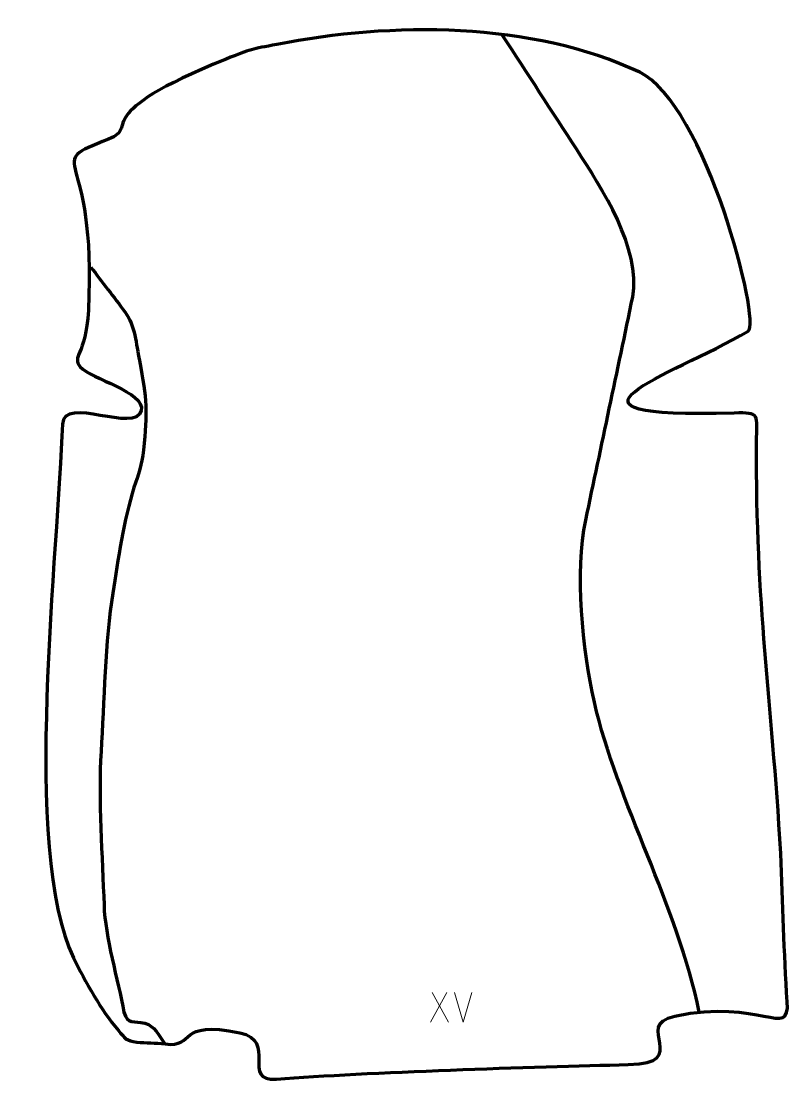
# Model space of a CAD drawing. Header units: millimetres. Extents: x -634 to 16, y -262 to 634.
import ezdxf

# ---------------------------------------------------------------- set-up
doc = ezdxf.new("R2010")
doc.units = ezdxf.units.MM
doc.header["$MEASUREMENT"] = 0
doc.layers.add('layer 2', color=7, linetype='Continuous')
doc.layers.add('layer 3', color=7, linetype='Continuous')

msp = doc.modelspace()

# ---------------------------------------------------------------- linework, layer by layer
at = {"layer": 'layer 2', "color": 133, "lineweight": 158}
for points, knots in [([(-60.8869, -202.8883), (-78.9338, -113.4598), (-130.5683, -24.6951), (-149.3921, 58.8636), (-149.3921, 58.8636), (-159.3834, 103.2151), (-166.0519, 168.8895), (-156.7244, 212.4953), (-156.7244, 212.4953), (-143.4704, 275.3053), (-130.0941, 338.1052), (-116.9896, 400.9434), (-116.9896, 400.9434), (-109.8943, 441.7918), (-143.0078, 492.5607), (-164.3303, 525.3455), (-164.3303, 525.3455), (-185.2199, 557.4644), (-206.1094, 589.5833), (-226.9989, 621.7022), (-226.9989, 621.7022), (-226.9989, 621.7022), (-227.5168, 622.4985), (-227.5168, 622.4985)], [0, 0, 0, 0, 0.14285714, 0.14285714, 0.14285714, 0.14285714, 0.28571429, 0.28571429, 0.28571429, 0.28571429, 0.42857143, 0.42857143, 0.42857143, 0.42857143, 0.57142857, 0.57142857, 0.57142857, 0.57142857, 0.71428571, 0.71428571, 0.71428571, 0.71428571, 1, 1, 1, 1]), ([(-574.8534, 426.147), (-565.2607, 413.5077), (-555.3394, 400.8685), (-545.9138, 388.1418), (-545.9138, 388.1418), (-537.1634, 376.3267), (-536.5636, 361.2848), (-533.8011, 347.1053), (-533.8011, 347.1053), (-527.2943, 314.0237), (-527.063, 304.4743), (-530.3354, 271.4117), (-530.3354, 271.4117), (-531.5467, 259.1747), (-534.7098, 251.3539), (-538.3755, 239.9218), (-538.3755, 239.9218), (-546.8572, 213.2651), (-551.8398, 178.7651), (-556.2667, 150.9096), (-556.2667, 150.9096), (-562.5369, 111.456), (-563.7595, 57.7576), (-566.1828, 17.1288), (-566.1828, 17.1288), (-568.5448, -22.4691), (-564.9343, -72.4029), (-563.6457, -112.5919), (-563.6457, -112.5919), (-562.8107, -138.6339), (-551.8336, -176.2468), (-546.7694, -202.9611), (-546.7694, -202.9611), (-543.746, -213.7226), (-538.4035, -209.7177), (-529.188, -212.2592), (-529.188, -212.2592), (-520.5339, -214.6459), (-517.8186, -222.0507), (-512.7613, -228.8684), (-512.7613, -228.8684), (-512.544, -229.1613), (-512.3264, -229.4539), (-512.1088, -229.7465)], [0, 0, 0, 0, 0.08333333, 0.08333333, 0.08333333, 0.08333333, 0.16666667, 0.16666667, 0.16666667, 0.16666667, 0.25, 0.25, 0.25, 0.25, 0.33333333, 0.33333333, 0.33333333, 0.33333333, 0.41666667, 0.41666667, 0.41666667, 0.41666667, 0.5, 0.5, 0.5, 0.5, 0.58333333, 0.58333333, 0.58333333, 0.58333333, 0.66666667, 0.66666667, 0.66666667, 0.66666667, 0.75, 0.75, 0.75, 0.75, 0.83333333, 0.83333333, 0.83333333, 0.83333333, 1, 1, 1, 1])]:
    msp.add_open_spline(points, degree=3, knots=knots, dxfattribs=at)
at = {"layer": 'layer 3', "color": 242, "lineweight": 158}
msp.add_open_spline([(-417.6235, 614.0626), (-320.9534, 632.9527), (-202.6523, 633.6518), (-111.0833, 590.5079), (-111.0833, 590.5079), (-55.5927, 564.3628), (-8.1244, 378.4442), (-19.4844, 371.9257), (-19.4844, 371.9257), (-87.8675, 332.6866), (-202.863, 298.1579), (-31.4311, 302.9136), (-31.4311, 302.9136), (-8.8319, 303.5405), (-12.3449, 301.563), (-12.4498, 278.23), (-12.4498, 278.23), (-13.0786, 138.3271), (0.0959, 65.1059), (8.0527, -68.9949), (8.0527, -68.9949), (9.7431, -110.815), (10.6597, -152.4413), (13.4963, -194.2298), (13.4963, -194.2298), (15.6458, -225.8961), (-9.4342, -190.6259), (-81.4135, -206.181), (-81.4135, -206.181), (-117.8867, -214.063), (-65.8116, -245.9886), (-120.8106, -247.1611), (-120.8106, -247.1611), (-200.6317, -248.8628), (-342.4023, -253.6119), (-417.818, -259.3262), (-417.818, -259.3262), (-448.5328, -261.6535), (-417.1232, -226.6806), (-448.8547, -220.2665), (-448.8547, -220.2665), (-503.3387, -209.2533), (-485.439, -232.9706), (-512.1088, -229.7465), (-512.1088, -229.7465), (-520.372, -228.7819), (-527.9019, -228.8064), (-535.9781, -228.1431), (-535.9781, -228.1431), (-544.7931, -227.419), (-546.244, -224.5369), (-551.5336, -218.2864), (-551.5336, -218.2864), (-566.3307, -200.8012), (-579.3846, -177.4535), (-589.4412, -157.0138), (-589.4412, -157.0138), (-633.5988, -66.8441), (-602.1026, 189.5152), (-598.7743, 293.4632), (-598.7743, 293.4632), (-597.9847, 318.123), (-536.4878, 284.8997), (-532.1513, 304.9808), (-532.1513, 304.9808), (-528.765, 320.662), (-574.964, 331.7085), (-583.6699, 341.8998), (-583.6699, 341.8998), (-591.4532, 351.0111), (-578.8902, 350.971), (-576.8697, 389.5958), (-576.8697, 389.5958), (-569.4745, 530.9657), (-617.9199, 510.5934), (-559.7526, 534.1317), (-559.7526, 534.1317), (-532.7735, 545.0492), (-578.6305, 554.008), (-460.4125, 601.7163), (-460.4125, 601.7163), (-439.4222, 610.1872), (-439.015, 609.9913), (-417.6235, 614.0626)], degree=3, knots=[0, 0, 0, 0, 0.04545455, 0.04545455, 0.04545455, 0.04545455, 0.09090909, 0.09090909, 0.09090909, 0.09090909, 0.13636364, 0.13636364, 0.13636364, 0.13636364, 0.18181818, 0.18181818, 0.18181818, 0.18181818, 0.22727273, 0.22727273, 0.22727273, 0.22727273, 0.27272727, 0.27272727, 0.27272727, 0.27272727, 0.31818182, 0.31818182, 0.31818182, 0.31818182, 0.36363636, 0.36363636, 0.36363636, 0.36363636, 0.40909091, 0.40909091, 0.40909091, 0.40909091, 0.45454545, 0.45454545, 0.45454545, 0.45454545, 0.5, 0.5, 0.5, 0.5, 0.54545455, 0.54545455, 0.54545455, 0.54545455, 0.59090909, 0.59090909, 0.59090909, 0.59090909, 0.63636364, 0.63636364, 0.63636364, 0.63636364, 0.68181818, 0.68181818, 0.68181818, 0.68181818, 0.72727273, 0.72727273, 0.72727273, 0.72727273, 0.77272727, 0.77272727, 0.77272727, 0.77272727, 0.81818182, 0.81818182, 0.81818182, 0.81818182, 0.86363636, 0.86363636, 0.86363636, 0.86363636, 0.90909091, 0.90909091, 0.90909091, 0.90909091, 1, 1, 1, 1], dxfattribs=at)
at = {"layer": 'layer 3', "color": 250, "lineweight": 9}
for points in [[(-274.1405, -186.4115), (-274.1405, -186.4115), (-287.8811, -211.3073), (-287.8811, -211.3073)], [(-286.4265, -186.4115), (-286.4265, -186.4115), (-272.6859, -211.365), (-272.6859, -211.365)], [(-260.2835, -211.365), (-260.2835, -211.365), (-267.6053, -186.4114), (-267.6053, -186.4114)], [(-252.9616, -186.4114), (-252.9616, -186.4114), (-260.2834, -211.365), (-260.2834, -211.365)]]:
    msp.add_open_spline(points, degree=3, dxfattribs=at)

doc.saveas('drawing.dxf')
